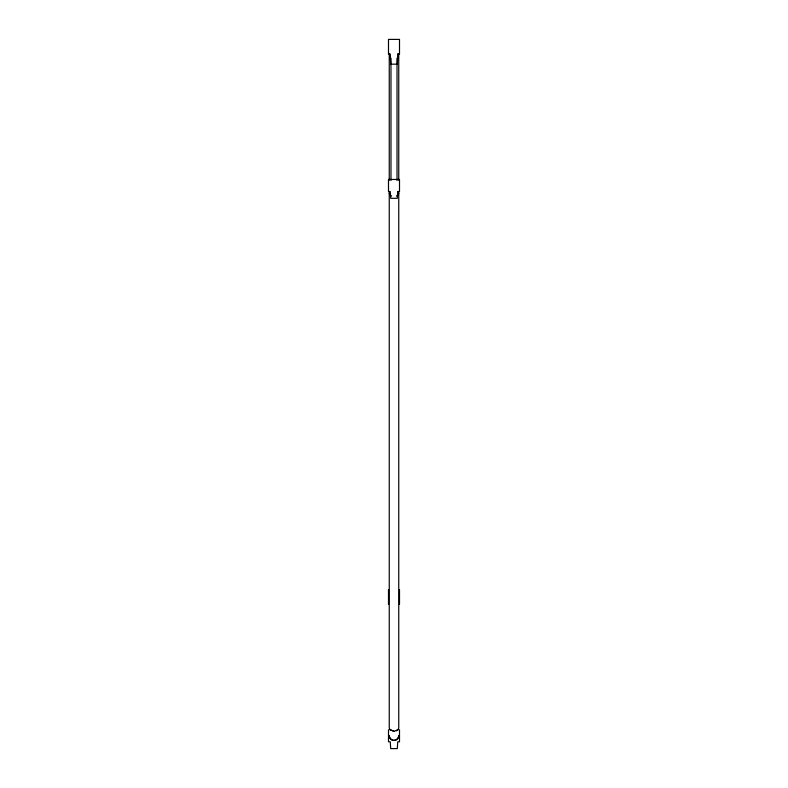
<?xml version="1.0" encoding="UTF-8"?>
<svg xmlns="http://www.w3.org/2000/svg" width="788" height="788" viewBox="0 0 788 788"><rect width="100%" height="100%" fill="white"/><g stroke="black" fill="none" stroke-linecap="round" stroke-linejoin="round"><path stroke-width="1.18" d="M389.252 191.435L389.252 727.915L389.893 729.629L394 731.333L398.107 729.629L398.748 727.915L398.748 191.435M396.374 730.87L398.107 729.629M394 731.333L389.893 729.629M399.506 589.69L399.506 604.347M399.506 729.747L399.506 741.794L397.733 741.794L397.31 748.6L390.69 748.6L390.267 741.794L388.494 741.794L388.494 729.747M398.748 53.742L398.748 180.373M397.024 58.154L397.024 180.55M390.976 58.154L390.976 180.55M389.252 53.742L389.252 180.373M388.494 589.69L388.494 604.347M398.748 193.109A4.748 3.418 0 0 1 396.374 196.064M391.626 196.064A4.748 3.418 0 0 1 389.252 193.109M397.733 54.057L397.329 64.173L390.671 64.173L390.267 54.057L388.494 54.057L388.494 39.4L399.506 39.4L399.506 54.057L397.733 54.057M397.733 191.504L397.31 198.31L390.69 198.31L390.267 191.504L388.494 191.504L388.494 179.457L399.506 179.457L399.506 191.504L397.733 191.504M398.748 735.657L398.107 738.031L396.374 739.765L394 740.405L391.626 739.765L389.893 738.031L389.252 735.657A4.748 4.748 0 0 0 394 740.405A4.748 4.748 0 0 0 398.748 735.657"/></g></svg>
